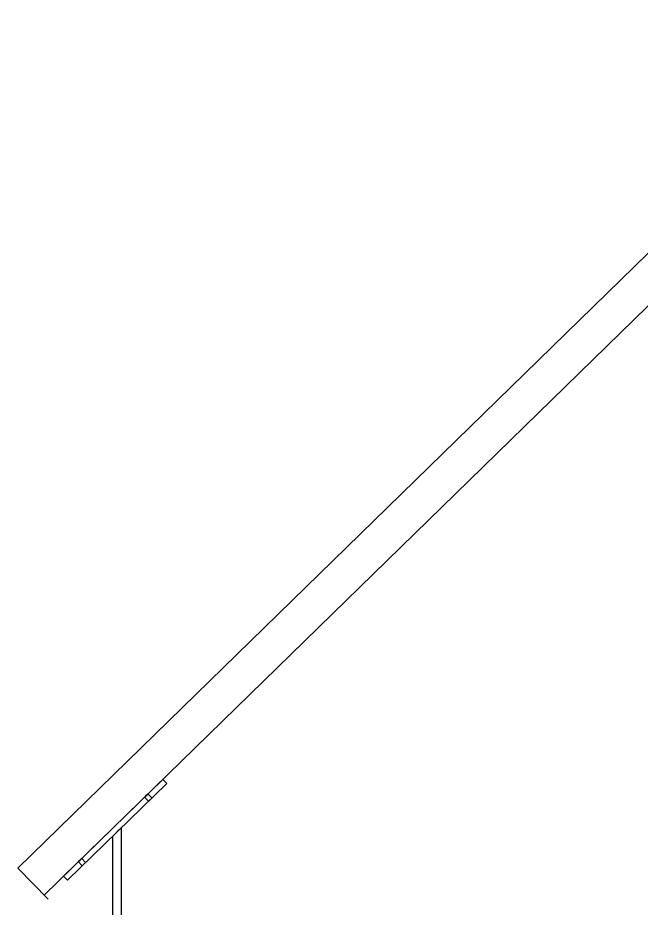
# Model space of a CAD drawing. Extents: x 0 to 2438, y 0 to 2056.
# Drawn here: x 378.7 to 715.5, y 656.1 to 1137.4 of the extents above; entities that cross this region are included whole.
import ezdxf

# ---------------------------------------------------------------- set-up
doc = ezdxf.new("R2010")
doc.units = 0
doc.layers.get('0').update_dxf_attribs({"linetype": 'CONTINUOUS'})

msp = doc.modelspace()

# ---------------------------------------------------------------- linework, layer by layer
at = {"color": 253}
for p, q in [((378.686, 677.736), (1398.38, 1673.15)), ((392.945, 663.127), (1412.64, 1658.54)), ((392.945, 663.127), (1412.64, 1658.54)), ((457.009, 725.671), (403.341, 673.28)), ((457.009, 725.671), (403.341, 673.28)), ((405.437, 671.132), (459.105, 723.523)), ((459.105, 723.523), (457.009, 725.671)), ((459.105, 723.523), (457.009, 725.671)), ((448.959, 717.811), (451.055, 715.663)), ((447.171, 716.065), (449.266, 713.916)), ((434.77, 699.766), (429.772, 694.888)), ((432.213, 697.269), (434.77, 699.766)), ((432.237, 697.297), (434.77, 699.766)), ((432.273, 697.329), (434.77, 699.766)), ((432.442, 697.495), (434.77, 699.766)), ((434.77, 563.633), (434.77, 699.766)), ((429.772, 694.888), (429.772, 563.633)), ((411.392, 681.14), (413.487, 678.991)), ((413.18, 682.883), (415.276, 680.738)), ((378.686, 677.736), (395.041, 660.982)), ((403.341, 673.28), (405.437, 671.132)), ((403.341, 673.28), (405.437, 671.132)), ((392.945, 663.127), (395.041, 660.982))]:
    msp.add_line(p, q, dxfattribs=at)
for points in [[(448.067, 716.94), (448.56, 717.419), (448.959, 717.811), (448.959, 717.811)], [(448.959, 717.811), (448.959, 717.811), (448.56, 717.419), (448.067, 716.94)], [(448.067, 716.94), (447.573, 716.453), (447.171, 716.065), (447.171, 716.065)], [(447.171, 716.065), (447.171, 716.065), (447.573, 716.453), (448.067, 716.94)], [(449.266, 713.916), (449.266, 713.916), (449.665, 714.308), (450.159, 714.791)], [(412.284, 682.011), (411.794, 681.528), (411.392, 681.14), (411.392, 681.14)], [(411.392, 681.14), (411.392, 681.14), (411.794, 681.528), (412.284, 682.011)], [(412.284, 682.011), (412.782, 682.494), (413.18, 682.883), (413.18, 682.883)], [(413.18, 682.883), (413.18, 682.883), (412.782, 682.494), (412.284, 682.011)], [(413.487, 678.991), (413.487, 678.991), (413.889, 679.383), (414.383, 679.863)]]:
    msp.add_open_spline(points, degree=3, dxfattribs=at)

doc.saveas('drawing.dxf')
